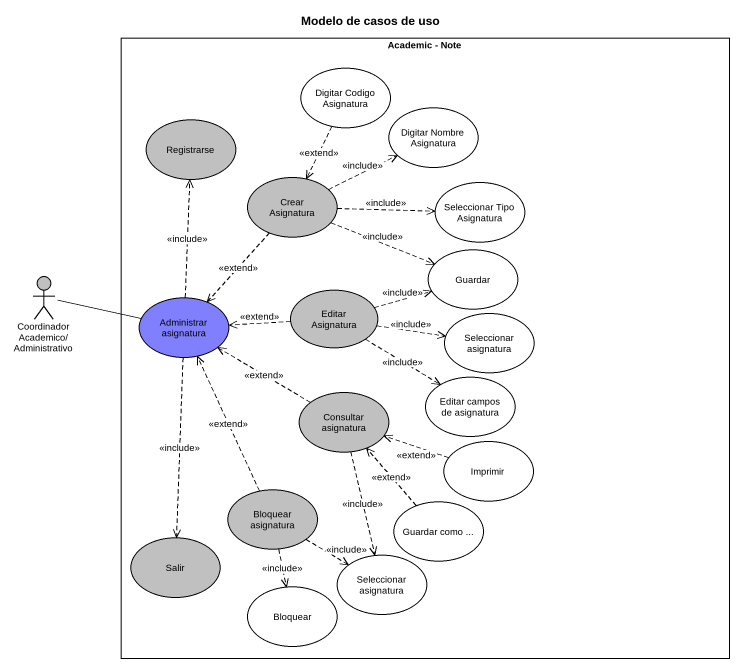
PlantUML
@startuml
title Modelo de casos de uso
rectangle "Academic - Note" as Academic_Note {
  usecase "Digitar Codigo Asignatura" as Digitar_Codigo_Asignatura
  usecase Registrarse #C0C0C0
  usecase "Digitar Nombre Asignatura" as Digitar_Nombre_Asignatura
  usecase "Crear Asignatura" as Crear_Asignatura #C0C0C0
  usecase "Seleccionar Tipo Asignatura" as Seleccionar_Tipo_Asignatura
  usecase Guardar
  usecase "Administrar asignatura" as Administrar_asignatura #8080FF
  usecase "Editar Asignatura" as Editar_Asignatura #C0C0C0
  usecase "Seleccionar asignatura" as Seleccionar_asignatura
  usecase "Editar campos de asignatura" as Editar_campos_de_asignatura
  usecase "Consultar asignatura" as Consultar_asignatura #C0C0C0
  usecase Imprimir
  usecase "Bloquear asignatura" as Bloquear_asignatura #C0C0C0
  usecase "Guardar como ..." as Guardar_como
  usecase Salir #C0C0C0
  usecase "Seleccionar asignatura" as Seleccionar_asignatura_2
  usecase Bloquear
}
actor "Coordinador Academico/Administrativo" as Coordinador_Academico #C0C0C0
Digitar_Codigo_Asignatura ..> Crear_Asignatura : <<extend>>
Crear_Asignatura .right.> Digitar_Nombre_Asignatura : <<include>>
Crear_Asignatura .right.> Seleccionar_Tipo_Asignatura : <<include>>
Crear_Asignatura .right.> Guardar : <<include>>
Crear_Asignatura ..> Administrar_asignatura : <<extend>>
Coordinador_Academico -right- Administrar_asignatura
Administrar_asignatura .up.> Registrarse : <<include>>
Administrar_asignatura ..> Salir : <<include>>
Editar_Asignatura .right.> Guardar : <<include>>
Editar_Asignatura .left.> Administrar_asignatura : <<extend>>
Editar_Asignatura .right.> Seleccionar_asignatura : <<include>>
Editar_Asignatura ..> Editar_campos_de_asignatura : <<include>>
Consultar_asignatura .left.> Administrar_asignatura : <<extend>>
Consultar_asignatura ..> Seleccionar_asignatura_2 : <<include>>
Imprimir .left.> Consultar_asignatura : <<extend>>
Bloquear_asignatura .up.> Administrar_asignatura : <<extend>>
Bloquear_asignatura .right.> Seleccionar_asignatura_2 : <<include>>
Bloquear_asignatura ..> Bloquear : <<include>>
Guardar_como .up.> Consultar_asignatura : <<extend>>
@enduml
